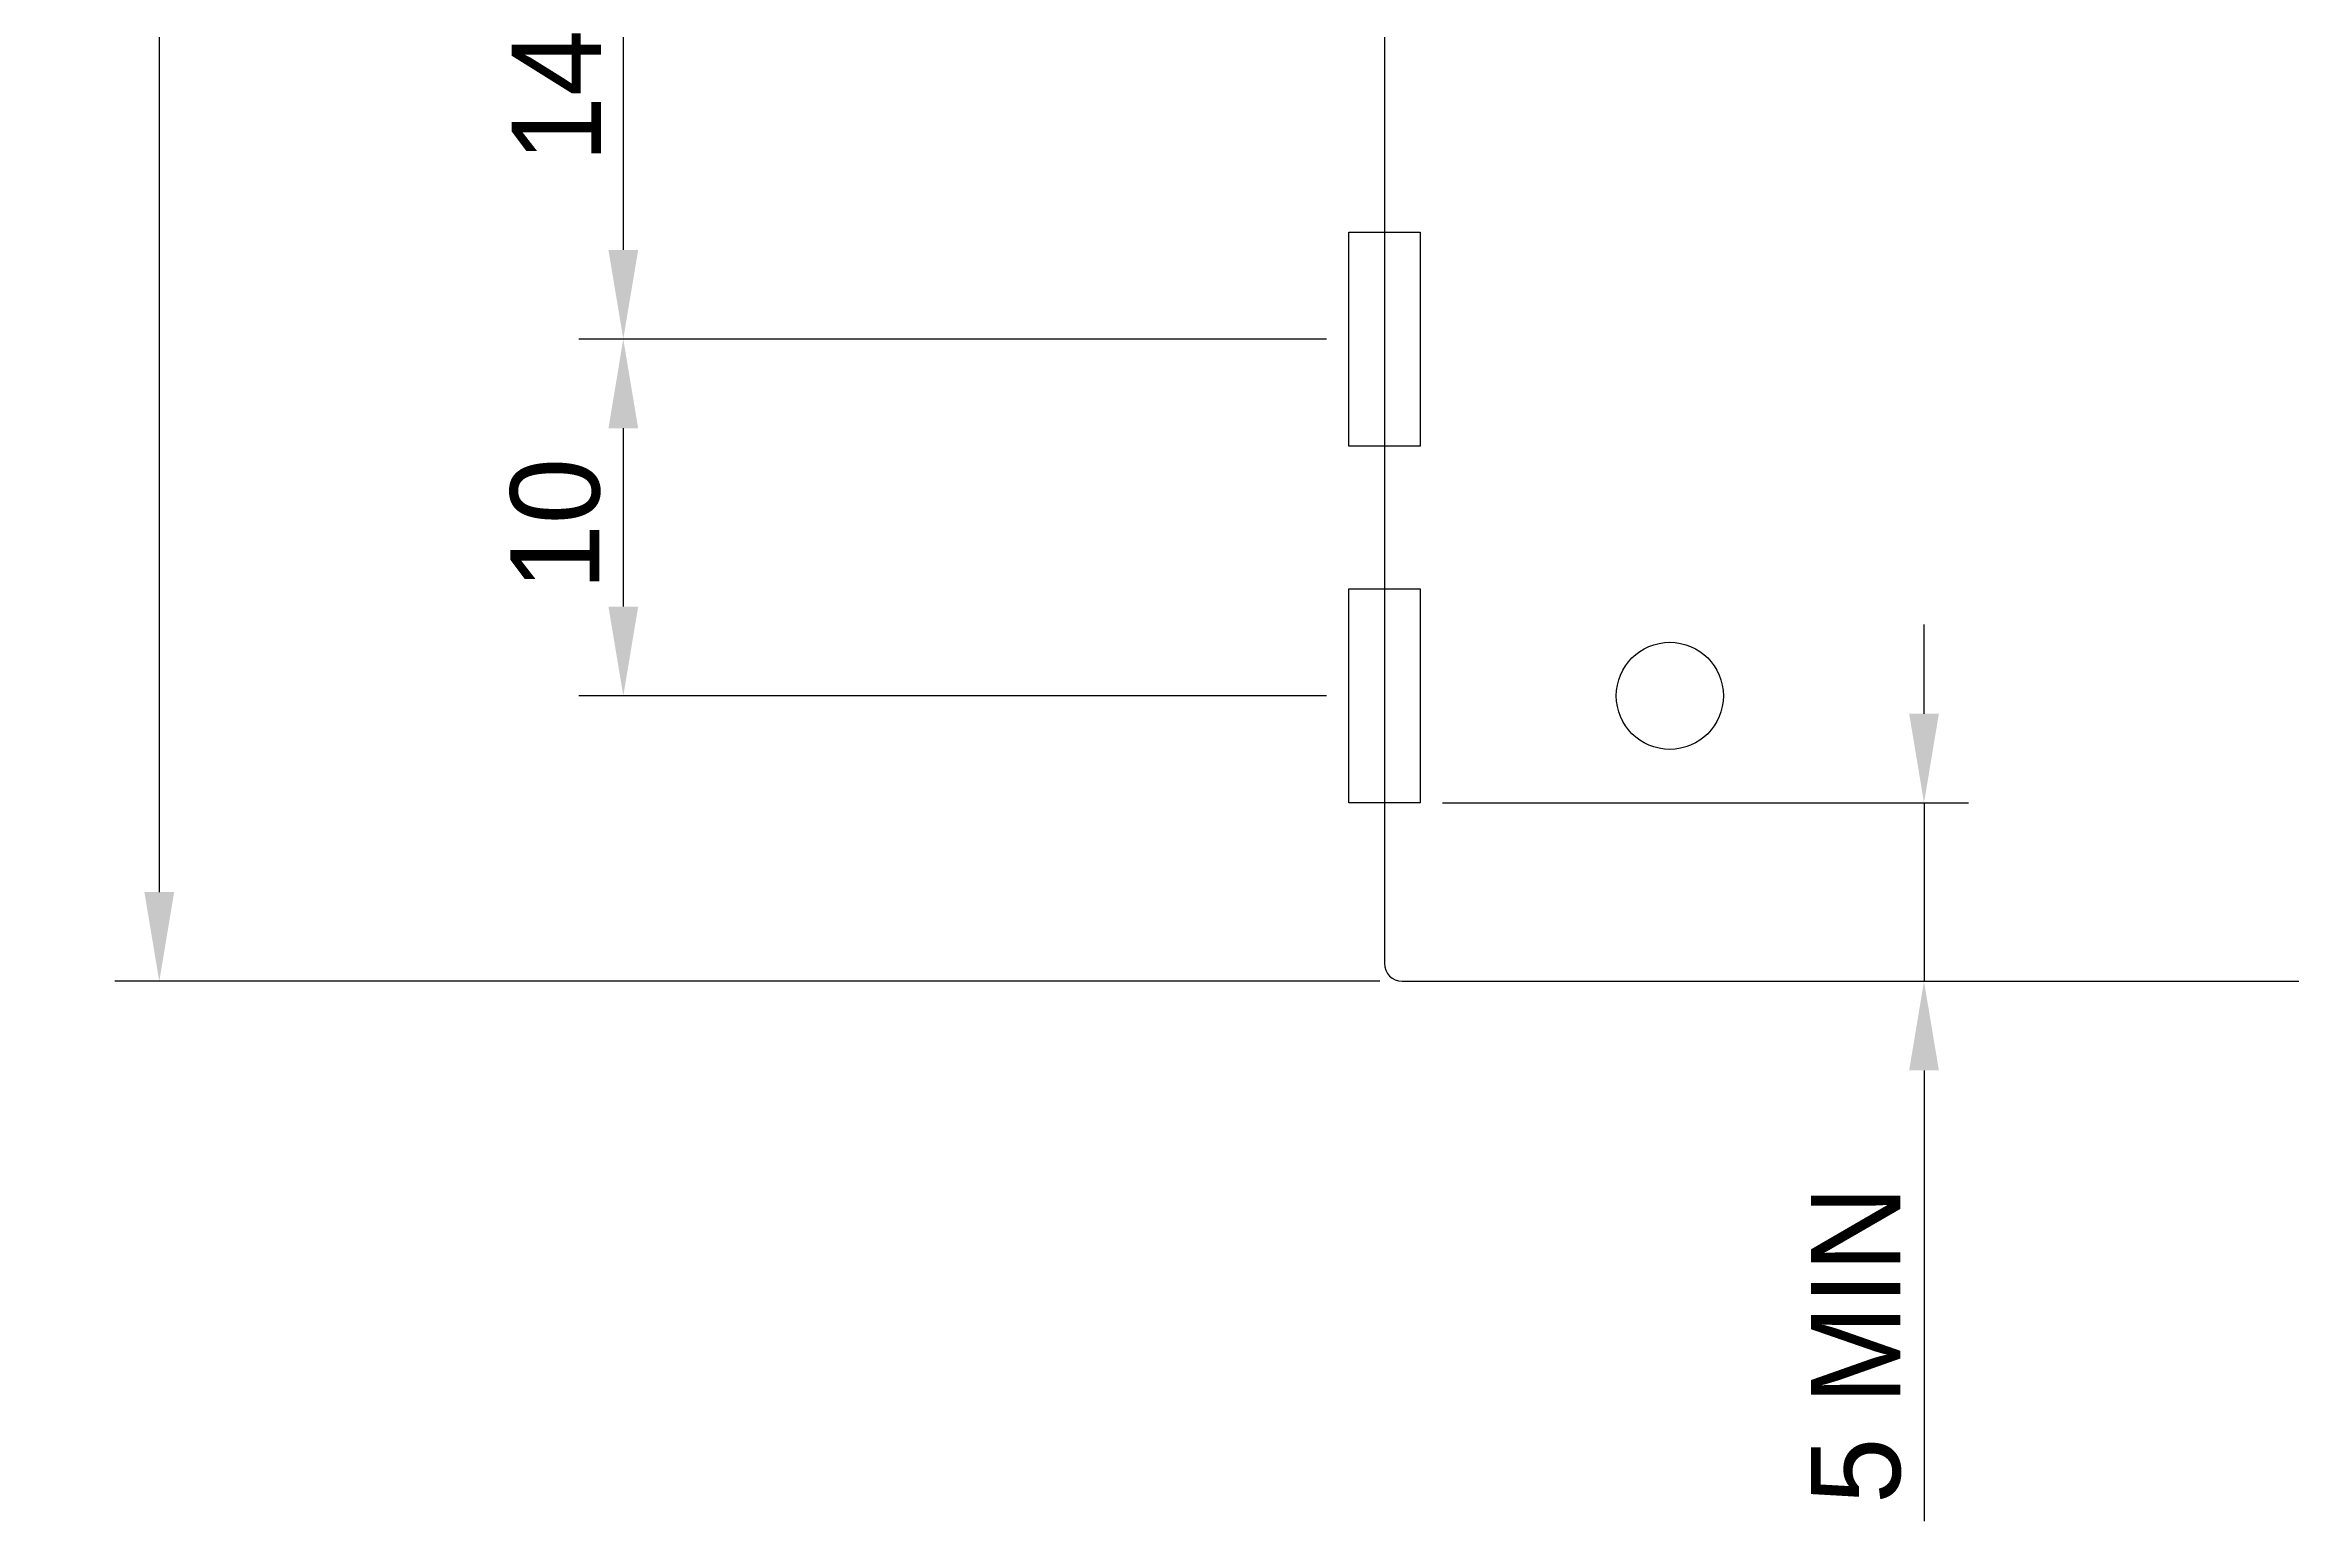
# Model space of a CAD drawing. Extents: x 2771 to 3062, y 837 to 1002.
# Drawn here: x 2941 to 3003.9, y 836.8 to 878.2 of the extents above; entities that cross this region are included whole.
import ezdxf

# ---------------------------------------------------------------- set-up
doc = ezdxf.new("R2010")
doc.units = 0
doc.layers.get('DEFPOINTS').update_dxf_attribs({"linetype": 'CONTINUOUS'})
for name, color, linetype in [('COMPONENTS', 3, 'CONTINUOUS'), ('DIMENSIONS', 2, 'CONTINUOUS'), ('HOLES', 6, 'CONTINUOUS'), ('OUTLINE', 1, 'CONTINUOUS')]:
    doc.layers.add(name, color=color, linetype=linetype)
doc.dimstyles.get("Standard").update_dxf_attribs({"dimtxt": 0.18, "dimasz": 0.18, "dimexe": 0.18, "dimexo": 0.0625, "dimgap": 0.09, "dimtad": 0, "dimtih": 1, "dimtoh": 1, "dimzin": 0, "dimcen": 0.09, "dimazin": 3, "dimtfac": 1, "dimtofl": 0, "dimtmove": 0, "dimatfit": 3})

# ---------------------------------------------------------------- blocks, each defined once
blk = doc.blocks.new('*U69')
at = {"layer": 'DIMENSIONS', "color": 0}
blk.add_text('90', height=2.5, rotation=90, dxfattribs=at).set_placement((2943.523, 895.028))
blk = doc.blocks.new('*D68')
at = {"layer": 'DEFPOINTS', "color": 0}
for p in [(2979.028, 941.959), (2944.191, 851.959), (2979.028, 851.959)]:
    blk.add_point(p, dxfattribs=at)
at = {"layer": 'DIMENSIONS', "color": 0}
for p, q in [((2978.403, 941.959), (2942.941, 941.959)), ((2944.191, 939.459), (2944.191, 854.459)), ((2978.403, 851.959), (2942.941, 851.959))]:
    blk.add_line(p, q, dxfattribs=at)
for points in [[(2943.774, 939.459), (2944.608, 939.459), (2944.191, 941.959)], [(2943.774, 854.459), (2944.608, 854.459), (2944.191, 851.959)]]:
    blk.add_solid(points, dxfattribs=at)
at = {"layer": 'DIMENSIONS'}
blk.add_blockref('*U69', (0, 0), dxfattribs=at)
blk = doc.blocks.new('*U85')
at = {"layer": 'DIMENSIONS', "color": 0}
blk.add_text('14', height=2.5, rotation=90, dxfattribs=at).set_placement((2956.571, 874.911))
blk = doc.blocks.new('*D84')
at = {"layer": 'DEFPOINTS', "color": 0}
for p in [(2977.528, 883.959), (2957.196, 869.959), (2977.528, 869.959)]:
    blk.add_point(p, dxfattribs=at)
at = {"layer": 'DIMENSIONS', "color": 0}
for p, q in [((2976.903, 883.959), (2955.946, 883.959)), ((2957.196, 881.459), (2957.196, 872.459)), ((2976.903, 869.959), (2955.946, 869.959))]:
    blk.add_line(p, q, dxfattribs=at)
for points in [[(2956.78, 881.459), (2957.613, 881.459), (2957.196, 883.959)], [(2956.78, 872.459), (2957.613, 872.459), (2957.196, 869.959)]]:
    blk.add_solid(points, dxfattribs=at)
at = {"layer": 'DIMENSIONS'}
blk.add_blockref('*U85', (0, 0), dxfattribs=at)
blk = doc.blocks.new('*U87')
at = {"layer": 'DIMENSIONS', "color": 0}
blk.add_text('10', height=2.5, rotation=90, dxfattribs=at).set_placement((2956.529, 862.91))
blk = doc.blocks.new('*D86')
at = {"layer": 'DEFPOINTS', "color": 0}
for p in [(2977.528, 869.959), (2957.196, 859.959), (2977.528, 859.959)]:
    blk.add_point(p, dxfattribs=at)
at = {"layer": 'DIMENSIONS', "color": 0}
for p, q in [((2976.903, 869.959), (2955.946, 869.959)), ((2957.196, 867.459), (2957.196, 862.459)), ((2976.903, 859.959), (2955.946, 859.959))]:
    blk.add_line(p, q, dxfattribs=at)
for points in [[(2956.78, 867.459), (2957.613, 867.459), (2957.196, 869.959)], [(2956.78, 862.459), (2957.613, 862.459), (2957.196, 859.959)]]:
    blk.add_solid(points, dxfattribs=at)
at = {"layer": 'DIMENSIONS'}
blk.add_blockref('*U87', (0, 0), dxfattribs=at)
blk = doc.blocks.new('*U89')
at = {"layer": 'DIMENSIONS', "color": 0}
blk.add_text('5 MIN', height=2.5, rotation=90, dxfattribs=at).set_placement((2992.985, 837.306))
blk = doc.blocks.new('*D88')
at = {"layer": 'DEFPOINTS', "color": 0}
for p in [(2979.528, 856.959), (2979.028, 851.959), (2993.652, 851.959)]:
    blk.add_point(p, dxfattribs=at)
at = {"layer": 'DIMENSIONS', "color": 0}
for p, q in [((2993.652, 859.459), (2993.652, 861.959)), ((2980.153, 856.959), (2994.902, 856.959)), ((2993.652, 856.959), (2993.652, 851.959)), ((2979.653, 851.959), (2994.902, 851.959)), ((2993.652, 849.459), (2993.652, 836.826))]:
    blk.add_line(p, q, dxfattribs=at)
for points in [[(2993.236, 859.459), (2994.069, 859.459), (2993.652, 856.959)], [(2993.236, 849.459), (2994.069, 849.459), (2993.652, 851.959)]]:
    blk.add_solid(points, dxfattribs=at)
at = {"layer": 'DIMENSIONS'}
blk.add_blockref('*U89', (0, 0), dxfattribs=at)

msp = doc.modelspace()

# ---------------------------------------------------------------- linework, layer by layer
at = {"layer": 'COMPONENTS'}
for points in [[(2977.528, 872.959), (2979.528, 872.959), (2979.528, 866.959), (2977.528, 866.959)], [(2977.528, 862.959), (2979.528, 862.959), (2979.528, 856.959), (2977.528, 856.959)]]:
    msp.add_lwpolyline(points, close=True, dxfattribs=at)
at = {"layer": 'HOLES'}
msp.add_circle((2986.528, 859.959), 1.5, dxfattribs=at)
at = {"layer": 'OUTLINE'}
for p, q in [((2978.528, 941.459), (2978.528, 852.459)), ((2979.028, 851.959), (3038.028, 851.959))]:
    msp.add_line(p, q, dxfattribs=at)
msp.add_arc((2979.028, 852.459), 0.5, 180, 270, dxfattribs=at)

# ---------------------------------------------------------------- dimensions: what is measured, and where the dimension line sits
at = {"layer": 'DIMENSIONS'}
for base, p1, p2, picture, middle in [((2944.191, 851.959), (2979.028, 941.959), (2979.028, 851.959), '*D68', (2942.289, 896.959)), ((2957.196, 869.959), (2977.528, 883.959), (2977.528, 869.959), '*D84', (2955.316, 876.959)), ((2957.196, 859.959), (2977.528, 869.959), (2977.528, 859.959), '*D86', (2955.295, 864.959))]:
    dim = msp.add_linear_dim(base=base, p1=p1, p2=p2, angle=90, dimstyle='Standard', dxfattribs=at)
    dim.commit()
    dim.dimension.update_dxf_attribs({"geometry": picture, "text_midpoint": middle})
dim = msp.add_linear_dim(base=(2993.652, 851.959), p1=(2979.528, 856.959), p2=(2979.028, 851.959), angle=90, text='<> MIN', dimstyle='Standard', dxfattribs=at)
dim.commit()
dim.dimension.update_dxf_attribs({"geometry": '*D88', "text_midpoint": (2991.756, 841.893)})

doc.saveas('drawing.dxf')
